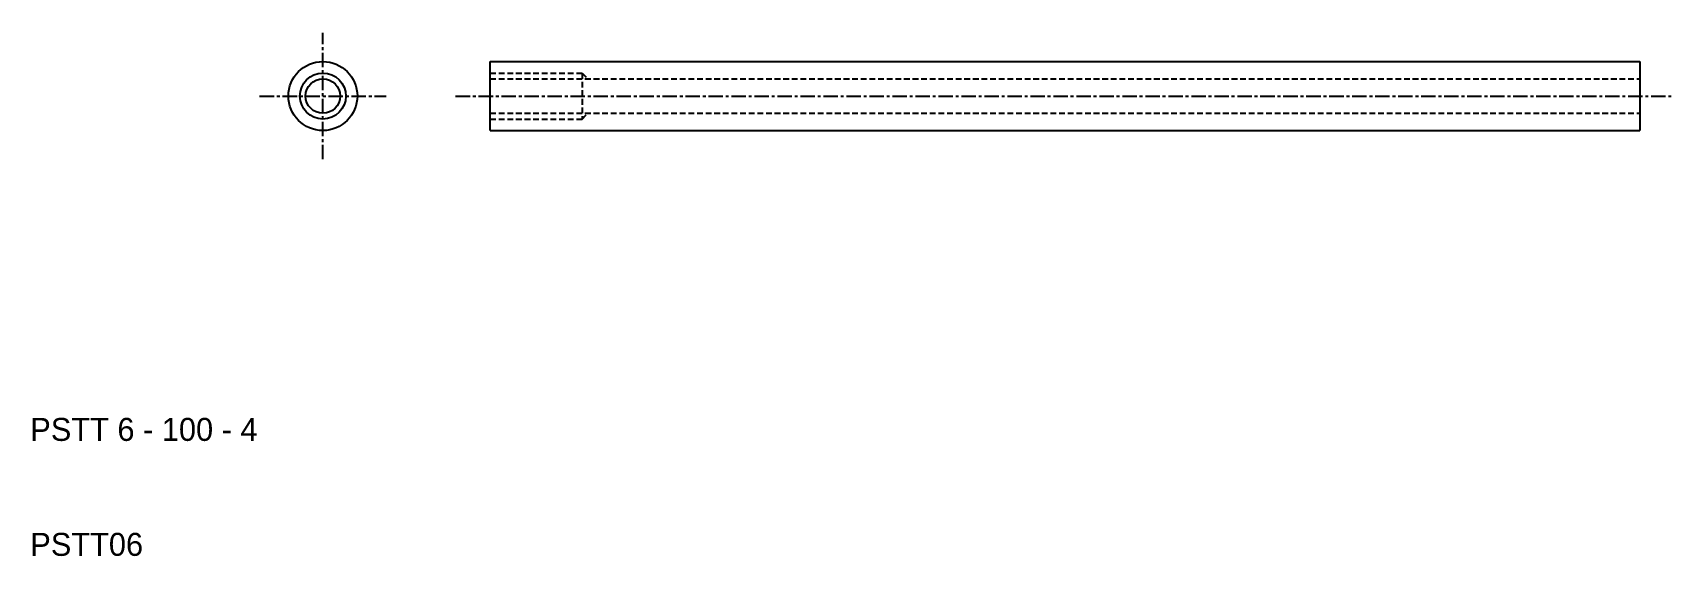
# Model space of a CAD drawing. Extents: x 10 to 153, y 10 to 56.
import ezdxf

# ---------------------------------------------------------------- set-up
doc = ezdxf.new("R2010")
doc.units = 0
doc.linetypes.add('CENTER', pattern=[2, 1.25, -0.25, 0.25, -0.25])
doc.linetypes.add('DASHED', pattern=[0.75, 0.5, -0.25])
doc.layers.get('0').update_dxf_attribs({"linetype": 'CONTINUOUS'})
doc.layers.add('CENTER', color=1, linetype='CENTER')

msp = doc.modelspace()

# ---------------------------------------------------------------- linework, layer by layer
at = {"color": 7, "linetype": 'CONTINUOUS'}
for p, q in [((50, 53), (150, 53)), ((50, 47), (50, 53)), ((150, 53), (150, 47)), ((50, 47), (150, 47))]:
    msp.add_line(p, q, dxfattribs=at)
at = {"color": 3, "linetype": 'DASHED'}
for p, q in [((50, 52), (58, 52)), ((50, 51.5), (150, 51.5)), ((58, 52), (58, 48)), ((58, 52), (58.5, 51.5)), ((50, 48.5), (150, 48.5)), ((50, 48), (58, 48)), ((58, 48), (58.5, 48.5))]:
    msp.add_line(p, q, dxfattribs=at)
at = {"color": 7, "linetype": 'CONTINUOUS'}
for radius in [3, 2, 1.5]:
    msp.add_circle((35.45, 50), radius, dxfattribs=at)
at = {"layer": 'CENTER', "color": 1, "linetype": 'CENTER'}
for p, q in [((35.45, 44.5), (35.45, 55.5)), ((29.95, 50), (40.95, 50)), ((47, 50), (153, 50))]:
    msp.add_line(p, q, dxfattribs=at)

# ---------------------------------------------------------------- texts
at = {"color": 7, "linetype": 'CONTINUOUS'}
for s, p in [('PSTT 6 - 100 - 4', (10, 20)), ('PSTT06', (10, 10))]:
    msp.add_text(s, height=2, dxfattribs=at).set_placement(p)

doc.saveas('drawing.dxf')
